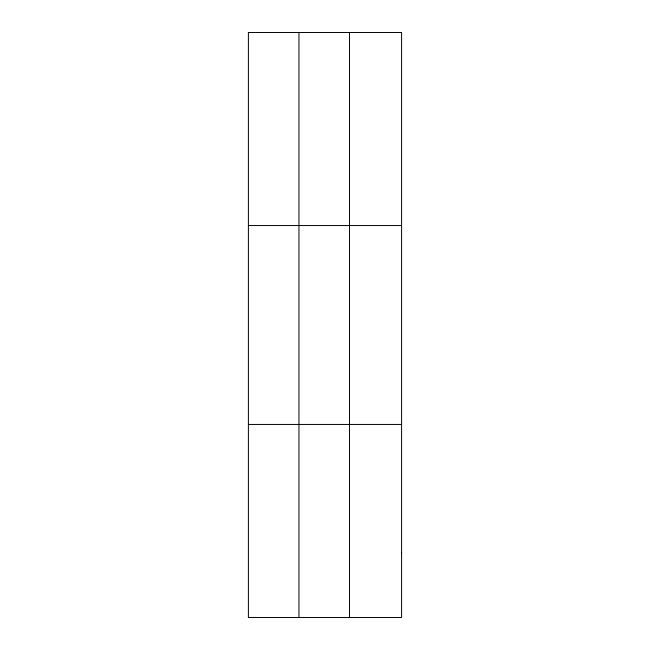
<?xml version="1.0" encoding="UTF-8"?>
<svg xmlns="http://www.w3.org/2000/svg" width="650" height="650" viewBox="0 0 650 650"><rect width="100%" height="100%" fill="white"/><g stroke="black" fill="none" stroke-linecap="round" stroke-linejoin="round"><path stroke-width="0.97" d="M298.951 32.5L298.951 617.5M349.513 32.5L349.513 617.5M248.398 225.55L401.602 225.55M248.398 424.45L401.602 424.45M401.602 553.15L401.602 617.5L248.398 617.5L248.398 32.5L401.602 32.5L401.602 553.15"/></g></svg>
